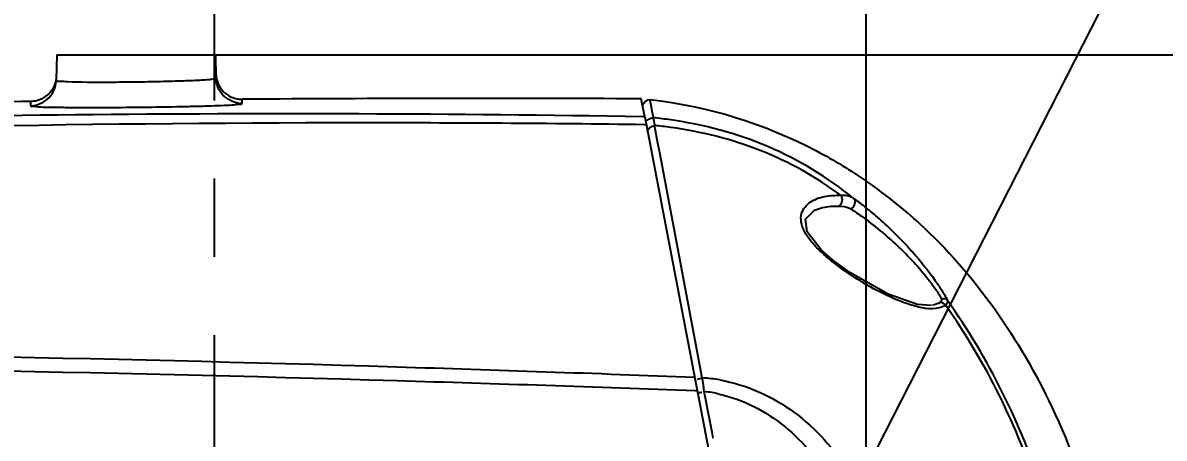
# Model space of a CAD drawing. Header units: millimetres. Extents: x 4086 to 8300, y 123 to 1549.
# Drawn here: x 6976.59 to 6998.48, y 847.76 to 855.72 of the extents above; entities that cross this region are included whole.
import ezdxf
from ezdxf import colors
from ezdxf.entities.mleader import LeaderData, LeaderLine
from ezdxf.math import Vec2, Vec3

# ---------------------------------------------------------------- set-up
doc = ezdxf.new("R2010")
doc.units = ezdxf.units.MM
doc.linetypes.add('CENTER', pattern=[0.6, 0.375, -0.075, 0.075, -0.075])
for name, color, linetype in [('中心线', 7, 'Continuous'), ('外形图', 7, 'Continuous'), ('多重引线', 7, 'Continuous'), ('尺寸标注', 7, 'Continuous')]:
    doc.layers.add(name, color=color, linetype=linetype)
doc.styles.add('思源黑', font='SourceHanSansCN-Normal.ttf')
doc.dimstyles.new('尺寸标注_1_4比例', dxfattribs={"dimtxt": 7, "dimasz": 6, "dimexe": 2, "dimexo": 1.5, "dimgap": 1, "dimtad": 1, "dimdec": 1, "dimlfac": 4, "dimdsep": 46, "dimtxsty": '思源黑', "dimcen": 0.09, "dimadec": 0, "dimazin": 0, "dimtp": 0.01, "dimtm": 0.01, "dimtfac": 1, "dimtdec": 1, "dimtofl": 0, "dimtmove": 0, "dimatfit": 3, "dimfxl": 1, "dimtolj": 1, "dimarcsym": 0})

# ---------------------------------------------------------------- blocks, each defined once
blk = doc.blocks.new('*D962')
at = {"layer": 'Defpoints', "color": 0}
for p in [(6980.264, 879.243), (6980.264, 858.753), (6992.764, 689.237)]:
    blk.add_point(p, dxfattribs=at)
at = {"layer": '尺寸标注', "color": 0, "lineweight": -2}
for p, q in [((6980.264, 860.253), (6980.264, 881.243)), ((6992.764, 690.737), (6992.764, 881.243)), ((6974.264, 879.243), (6968.264, 879.243)), ((6998.764, 879.243), (7004.764, 879.243))]:
    blk.add_line(p, q, dxfattribs=at)
at = {"layer": '尺寸标注', "color": 0}
for points in [[(6974.264, 878.243), (6974.264, 880.243), (6980.264, 879.243)], [(6998.764, 880.243), (6998.764, 878.243), (6992.764, 879.243)]]:
    blk.add_solid(points, dxfattribs=at)
at = {"layer": '尺寸标注', "color": 0, "insert": (6986.59, 883.867), "char_height": 7, "attachment_point": 5, "style": '思源黑'}
blk.add_mtext('\\A1;50', dxfattribs=at)
blk = doc.blocks.new('*D970')
at = {"layer": 'Defpoints', "color": 0}
for p in [(6987.256, 836.37), (7030.851, 836.37), (6980.264, 830.237)]:
    blk.add_point(p, dxfattribs=at)
at = {"layer": '尺寸标注', "color": 0, "lineweight": -2}
for p, q in [((7030.851, 842.37), (7030.851, 848.37)), ((6988.756, 836.37), (7032.851, 836.37)), ((6981.764, 830.237), (7032.851, 830.237)), ((7030.851, 824.237), (7030.851, 797.274))]:
    blk.add_line(p, q, dxfattribs=at)
at = {"layer": '尺寸标注', "color": 0}
for points in [[(7029.851, 842.37), (7031.851, 842.37), (7030.851, 836.37)], [(7031.851, 824.237), (7029.851, 824.237), (7030.851, 830.237)]]:
    blk.add_solid(points, dxfattribs=at)
at = {"layer": '尺寸标注', "color": 0, "insert": (7026.227, 806.991), "char_height": 7, "attachment_point": 5, "rotation": 90, "style": '思源黑'}
blk.add_mtext('\\A1;24.5', dxfattribs=at)
blk = doc.blocks.new('*D973')
at = {"layer": 'Defpoints', "color": 0}
for p in [(6978.764, 855.112), (7014.387, 632.737), (7073.522, 632.737)]:
    blk.add_point(p, dxfattribs=at)
at = {"layer": '尺寸标注', "color": 0, "lineweight": -2}
for p, q in [((6980.264, 855.112), (7075.522, 855.112)), ((7073.522, 849.112), (7073.522, 638.737)), ((7015.887, 632.737), (7075.522, 632.737))]:
    blk.add_line(p, q, dxfattribs=at)
at = {"layer": '尺寸标注', "color": 0}
for points in [[(7074.522, 849.112), (7072.522, 849.112), (7073.522, 855.112)], [(7072.522, 638.737), (7074.522, 638.737), (7073.522, 632.737)]]:
    blk.add_solid(points, dxfattribs=at)
at = {"layer": '尺寸标注', "color": 0, "insert": (7068.898, 743.924), "char_height": 7, "attachment_point": 5, "rotation": 90, "style": '思源黑'}
blk.add_mtext('\\A1;889.5', dxfattribs=at)

msp = doc.modelspace()

# ---------------------------------------------------------------- linework, layer by layer
at = {"layer": '中心线', "linetype": 'CENTER', "ltscale": 20}
msp.add_line((6980.264, 830.2368), (6980.264, 858.7535), dxfattribs=at)
at = {"layer": '外形图'}
for p, q in [((6977.2444, 855.1118), (6977.2315, 854.6181)), ((6977.2444, 855.1118), (6980.2837, 855.1118)), ((6980.2837, 855.1118), (6980.2955, 854.6604)), ((6976.7409, 854.2145), (6976.739, 854.1314)), ((6988.5176, 853.9206), (6988.4512, 854.2666)), ((6988.6198, 854.2446), (6988.6188, 854.2502)), ((6988.6292, 854.1951), (6988.6198, 854.2446)), ((6988.6396, 854.1402), (6988.6292, 854.1951)), ((6988.6689, 853.9885), (6988.6396, 854.1402)), ((6988.5176, 853.9206), (6988.48, 853.9212)), ((6988.5176, 853.9206), (6991.1288, 840.3228)), ((6988.6767, 853.9481), (6988.6689, 853.9885)), ((6988.6852, 853.9041), (6988.6767, 853.9481)), ((6988.6856, 853.9005), (6988.6852, 853.9041)), ((6988.5467, 853.7691), (6988.5158, 853.7695)), ((6988.7235, 853.6612), (6988.7058, 853.7549)), ((6988.7574, 853.482), (6988.7235, 853.6612)), ((6988.8114, 853.1967), (6988.7574, 853.482)), ((6989.5448, 849.3265), (6988.8114, 853.1967)), ((6992.5247, 852.3565), (6992.5398, 852.3459)), ((6992.1213, 851.1796), (6991.9075, 851.3666)), ((6992.4537, 850.9367), (6992.1214, 851.1796)), ((6989.6154, 848.9525), (6989.5448, 849.3265)), ((6989.6218, 848.9183), (6989.6154, 848.9525)), ((6989.6292, 848.8685), (6989.6218, 848.9183)), ((6989.6368, 848.8171), (6989.6292, 848.8685)), ((6989.526, 848.6695), (6989.4866, 848.671)), ((6989.6963, 848.4675), (6989.6601, 848.6562)), ((6989.7294, 848.2958), (6989.6963, 848.4675)), ((6989.7593, 848.1405), (6989.7294, 848.2958)), ((6989.8105, 847.8751), (6989.7593, 848.1405)), ((6989.832, 847.7632), (6989.8105, 847.8751))]:
    msp.add_line(p, q, dxfattribs=at)
for points in [[(6991.9075, 851.3666), (6991.6324, 851.7173), (6991.5993, 851.9615), (6991.7704, 852.1318), (6991.9244, 852.1838)], [(6994.0177, 850.3069), (6993.7502, 850.3251), (6993.1848, 850.5223), (6992.4537, 850.9367)]]:
    msp.add_lwpolyline(points, dxfattribs=at)
for centre, radius, start, end in [((6983.057, 402.0009), 452.2577, 90.800194, 91.5346), ((6985.4566, 182.9531), 671.3201, 89.7444162, 90.3977203), ((6969.92, 853.9777), 10.8802, 1.03153, 1.47107), ((6981.6872, 448.7417), 405.2364, 89.039535, 92.115319), ((6987.7581, 845.2905), 8.6633, 81.64004, 83.8567), ((7019.3938, 858.1274), 30.998, 187.92567, 188.10891), ((6987.8124, 845.1289), 8.6722, 82.02762, 84.08694), ((6987.2571, 844.7254), 9.6836, 46.87725, 55.22346), ((6992.3014, 851.7578), 0.6574, 88.11734, 91.67311), ((6990.0159, 848.7587), 4.3861, 52.79965, 54.87078), ((6992.2932, 851.8672), 0.3354, 58.38641, 63.54033), ((6989.4992, 848.0707), 5.2466, 52.07082, 52.84736), ((6989.0445, 847.4923), 5.9823, 49.68492, 52.04136), ((6989.0881, 846.9476), 6.2103, 48.85428, 53.21036), ((6988.414, 846.7489), 6.9571, 46.53311, 49.68625), ((6988.1131, 846.4255), 7.3988, 42.65887, 46.56486), ((6988.8959, 846.7177), 6.5099, 45.428, 48.91179), ((6989.0451, 846.8698), 6.2968, 43.77631, 45.42357), ((6989.3819, 845.5159), 3.4108, 80.27271, 85.96612), ((6951.9813, 843.2879), 38.0593, 8.10867, 8.35335), ((6989.3236, 845.7721), 2.9037, 80.46188, 83.34495), ((6989.333, 845.8294), 2.8456, 77.55539, 80.45874)]:
    msp.add_arc(centre, radius, start, end, dxfattribs=at)
for points in [[(6980.2933, 854.7441), (6980.296, 854.6399), (6980.3347, 854.532), (6980.3988, 854.4497)], [(6977.2336, 854.7015), (6977.2309, 854.5981), (6977.1929, 854.491), (6977.1297, 854.4091)], [(6977.1663, 854.3841), (6977.2063, 854.4544), (6977.2293, 854.5371), (6977.2315, 854.6181)], [(6980.3506, 854.445), (6980.3167, 854.5109), (6980.2974, 854.5863), (6980.2955, 854.6604)], [(6976.739, 854.1314), (6976.9044, 854.1338), (6977.0844, 854.2402), (6977.1663, 854.3841)], [(6977.1297, 854.4091), (6977.0865, 854.3531), (6977.03, 854.3055), (6976.9676, 854.2725)], [(6980.7985, 854.1736), (6980.6239, 854.1725), (6980.4303, 854.2897), (6980.3506, 854.445)], [(6980.3988, 854.4497), (6980.4428, 854.3932), (6980.5007, 854.3452), (6980.5645, 854.3124)], [(6980.5645, 854.3124), (6980.6352, 854.276), (6980.7171, 854.2566), (6980.7966, 854.2572)], [(6976.9676, 854.2725), (6976.8987, 854.236), (6976.8189, 854.2157), (6976.7409, 854.2146)], [(6988.4817, 854.1435), (6988.4897, 854.2009), (6988.5612, 854.2565), (6988.6188, 854.2502)], [(6988.5673, 853.8482), (6988.591, 853.8847), (6988.642, 853.9087), (6988.6852, 853.9041)], [(6988.5732, 853.6313), (6988.5618, 853.6906), (6988.6453, 853.7546), (6988.7058, 853.7549)], [(6992.2822, 852.4149), (6992.3188, 852.3561), (6992.3041, 852.2418), (6992.242, 852.2111)], [(6992.5247, 852.3565), (6992.4666, 852.3956), (6992.3929, 852.4124), (6992.323, 852.4148)], [(6992.5247, 852.3565), (6992.5775, 852.3099), (6992.5329, 852.1822), (6992.469, 852.1528)], [(6991.9313, 852.1853), (6992.033, 852.2067), (6992.1381, 852.2139), (6992.242, 852.2111)], [(6992.242, 852.2111), (6992.3105, 852.2093), (6992.3814, 852.1979), (6992.4426, 852.1674)], [(6991.6898, 851.558), (6991.644, 851.6167), (6991.6021, 851.6795), (6991.57, 851.7468)], [(6991.905, 851.3272), (6991.8281, 851.3989), (6991.7545, 851.475), (6991.6898, 851.558)], [(6992.1025, 851.1576), (6992.0347, 851.2118), (6991.9685, 851.268), (6991.905, 851.3272)], [(6992.5539, 850.837), (6992.3983, 850.9362), (6992.2467, 851.0423), (6992.1025, 851.1576)], [(6994.1784, 850.362), (6994.1355, 850.3343), (6994.0847, 850.3183), (6994.0343, 850.3095)], [(6994.2877, 850.3087), (6994.2649, 850.3394), (6994.2158, 850.3742), (6994.1827, 850.355)], [(6994.3245, 850.398), (6994.3019, 850.4267), (6994.2447, 850.4499), (6994.2184, 850.4247)], [(6994.2877, 850.3087), (6994.3144, 850.3268), (6994.3368, 850.3682), (6994.3246, 850.398)]]:
    msp.add_open_spline(points, degree=3, dxfattribs=at)
for points, knots in [([(6977.2315, 854.6181), (6977.231, 854.599), (6977.3495, 854.6169), (6977.397, 854.5983), (6977.4519, 854.5963)], [0, 0, 0, 0, 0.2579945, 1, 1, 1, 1]), ([(6977.4519, 854.5963), (6977.7006, 854.5871), (6978.1111, 854.5864), (6978.6855, 854.59), (6979.1614, 854.5978), (6979.5941, 854.6096), (6979.911, 854.621), (6980.1039, 854.6341), (6980.2081, 854.6399), (6980.255, 854.6513), (6980.2957, 854.6531), (6980.2955, 854.6604)], [0, 0, 0, 0, 0.2622363, 0.43233, 0.605393, 0.7633233, 0.8896326, 0.9366547, 0.9711953, 0.9923963, 1, 1, 1, 1]), ([(6976.739, 854.1314), (6976.7387, 854.1181), (6976.8203, 854.1289), (6976.9061, 854.1067), (6977.1068, 854.11), (6977.3494, 854.1023), (6977.6555, 854.1013), (6978.1333, 854.1), (6978.7689, 854.1042), (6979.4045, 854.1127), (6979.8821, 854.1237), (6980.188, 854.131), (6980.4307, 854.1438), (6980.631, 854.145), (6980.7175, 854.169), (6980.7986, 854.1602), (6980.7985, 854.1736)], [0, 0, 0, 0, 0.0098073, 0.038222, 0.0843694, 0.146487, 0.222207, 0.3086159, 0.4999193, 0.6912076, 0.7776012, 0.8533108, 0.915451, 0.9616343, 0.9901006, 1, 1, 1, 1]), ([(6988.6188, 854.2502), (6989.7272, 854.1315), (6991.1971, 853.6715), (6992.4709, 852.8939), (6992.7804, 852.6793)], [0, 0, 0, 0, 0.7474562, 1, 1, 1, 1]), ([(6988.6919, 853.8531), (6988.6905, 853.8632), (6988.6884, 853.879), (6988.6863, 853.8948), (6988.6856, 853.9005)], [0, 0, 0, 0, 0.6367961, 1, 1, 1, 1]), ([(6992.5247, 852.3565), (6992.0255, 852.7602), (6990.9122, 853.4404), (6989.6532, 853.7684), (6989.0177, 853.8618)], [0, 0, 0, 0, 0.4998957, 1, 1, 1, 1]), ([(6988.5158, 853.7695), (6986.6912, 853.7939), (6979.4108, 853.8388), (6972.1299, 853.6919), (6966.6779, 853.4943)], [0, 0, 0, 0, 0.2506432, 1, 1, 1, 1]), ([(6992.2822, 852.4149), (6991.807, 852.766), (6990.7618, 853.3527), (6989.6006, 853.6353), (6989.0151, 853.7173)], [0, 0, 0, 0, 0.4998476, 1, 1, 1, 1]), ([(6991.57, 851.7468), (6991.5233, 851.8447), (6991.4749, 852.0665), (6991.6872, 852.3127), (6991.9709, 852.4093), (6992.1761, 852.4207), (6992.2822, 852.4149)], [0, 0, 0, 0, 0.269319, 0.4950883, 0.7361972, 1, 1, 1, 1]), ([(6992.469, 852.1528), (6992.4946, 852.137), (6992.61, 852.0637), (6992.7218, 851.9848), (6992.8073, 851.921)], [0, 0, 0, 0, 0.2197698, 1, 1, 1, 1]), ([(6993.8764, 851.7933), (6994.9401, 850.7978), (6996.7624, 848.0825), (6997.528, 844.9533), (6997.7599, 843.2518)], [0, 0, 0, 0, 0.4589975, 1, 1, 1, 1]), ([(6993.5542, 851.4392), (6993.6095, 851.3791), (6993.8138, 851.1496), (6994.0043, 850.9073), (6994.1315, 850.7209)], [0, 0, 0, 0, 0.2655143, 1, 1, 1, 1]), ([(6993.5917, 851.2262), (6993.6324, 851.1837), (6993.783, 851.0219), (6993.925, 850.852), (6994.0214, 850.7217)], [0, 0, 0, 0, 0.2664295, 1, 1, 1, 1]), ([(6993.6411, 850.3107), (6993.5537, 850.3365), (6993.1736, 850.4732), (6992.8173, 850.6691), (6992.5539, 850.837)], [0, 0, 0, 0, 0.2257436, 1, 1, 1, 1]), ([(6994.0214, 850.7217), (6994.0419, 850.694), (6994.1074, 850.6024), (6994.1699, 850.5077), (6994.2044, 850.4374)], [0, 0, 0, 0, 0.3053343, 1, 1, 1, 1]), ([(6994.1315, 850.7209), (6994.1531, 850.6893), (6994.2222, 850.5847), (6994.2879, 850.4772), (6994.3245, 850.3981)], [0, 0, 0, 0, 0.3050127, 1, 1, 1, 1]), ([(6994.2044, 850.4374), (6994.2105, 850.4251), (6994.2163, 850.3922), (6994.1914, 850.3704), (6994.1784, 850.362)], [0, 0, 0, 0, 0.470893, 1, 1, 1, 1]), ([(6997.0302, 842.7574), (6996.8573, 844.1099), (6996.33, 846.7986), (6995.118, 849.2938), (6994.3245, 850.3981)], [0, 0, 0, 0, 0.5006842, 1, 1, 1, 1]), ([(6994.2877, 850.3087), (6994.2514, 850.2834), (6994.039, 850.2054), (6993.8095, 850.261), (6993.6411, 850.3107)], [0, 0, 0, 0, 0.2015764, 1, 1, 1, 1]), ([(6996.9634, 842.7622), (6996.7841, 844.0969), (6996.2535, 846.7478), (6995.0695, 849.2174), (6994.2877, 850.3087)], [0, 0, 0, 0, 0.5007847, 1, 1, 1, 1]), ([(6989.4767, 848.9261), (6987.5723, 848.9995), (6979.9762, 849.2606), (6972.3745, 849.4164), (6966.6797, 849.38)], [0, 0, 0, 0, 0.2507454, 1, 1, 1, 1]), ([(6989.4866, 848.671), (6987.5804, 848.7403), (6979.9771, 848.9939), (6972.3696, 849.1372), (6966.6696, 849.1493)], [0, 0, 0, 0, 0.2507344, 1, 1, 1, 1]), ([(6989.5324, 848.8906), (6989.5458, 848.8977), (6989.5752, 848.9091), (6989.6058, 848.9161), (6989.6218, 848.9183)], [0, 0, 0, 0, 0.4834021, 1, 1, 1, 1]), ([(6989.9582, 848.8777), (6990.4673, 848.7902), (6991.4552, 848.3476), (6992.1503, 847.5513), (6992.4432, 847.1227)], [0, 0, 0, 0, 0.4987823, 1, 1, 1, 1]), ([(6989.5349, 848.6229), (6989.5339, 848.6283), (6989.5747, 848.6362), (6989.5928, 848.6409), (6989.6149, 848.6437)], [0, 0, 0, 0, 0.2001081, 1, 1, 1, 1]), ([(6989.9463, 848.6081), (6990.4027, 848.5074), (6991.2721, 848.0548), (6991.869, 847.3128), (6992.1267, 846.9199)], [0, 0, 0, 0, 0.4986881, 1, 1, 1, 1])]:
    msp.add_open_spline(points, degree=3, knots=knots, dxfattribs=at)

# ---------------------------------------------------------------- dimensions: what is measured, and where the dimension line sits
at = {"layer": '尺寸标注'}
dim = msp.add_linear_dim(base=(6980.264, 879.2431), p1=(6992.764, 689.2368), p2=(6980.264, 858.7535), dimstyle='尺寸标注_1_4比例', dxfattribs=at)
dim.commit()
dim.dimension.update_dxf_attribs({"geometry": '*D962', "text_midpoint": (6986.5899, 879.2431), "dimtype": 160})
dim = msp.add_linear_dim(base=(7073.5221, 632.7368), p1=(6978.764, 855.1118), p2=(7014.3874, 632.7368), angle=90, dimstyle='尺寸标注_1_4比例', dxfattribs=at)
dim.commit()
dim.dimension.update_dxf_attribs({"geometry": '*D973', "text_midpoint": (7068.8978, 743.9243)})
dim = msp.add_linear_dim(base=(7030.8513, 836.3696), p1=(6980.264, 830.2368), p2=(6987.2561, 836.3696), angle=90, dimstyle='尺寸标注_1_4比例', dxfattribs=at)
dim.commit()
dim.dimension.update_dxf_attribs({"geometry": '*D970', "text_midpoint": (7030.8513, 806.991), "dimtype": 160})

# ---------------------------------------------------------------- leaders
at = {"layer": '多重引线'}
ml = msp.add_multileader_mtext('Standard', dxfattribs=at)
ml.set_content('4×M3{\\A1;\\C256; \\fSource Han Sans CN Normal|b0|i0|c0|p34;\\C7;depth }6', style='思源黑')
ml.set_leader_properties()
ml.build(insert=Vec2(0, 0))
ml.multileader.update_dxf_attribs({"text_left_attachment_type": 5, "text_right_attachment_type": 5, "dogleg_length": 10, "arrow_head_size": 7.5})
ctx = ml.context
ctx.base_point, ctx.char_height, ctx.arrow_head_size, ctx.landing_gap_size, ctx.plane_origin = Vec3(7015.7054, 872.512), 7, 7.5, 2.5, Vec3(7408.0011, 844.9023)
ctx.left_attachment, ctx.right_attachment, ctx.text_align_type = 5, 5, 1
notes = []
notes.append((ctx, [(0, (1, 1, 0), (7005.7054, 872.512), (1, 0), 10, [(0, [(6987.2561, 836.3696)], 0, [])])]))
ctx.mtext.insert, ctx.mtext.alignment, ctx.mtext.flow_direction = Vec3(7049.6863, 882.3426), 2, 5
for ctx, leaders in notes:
    for number, flags, end, landing, length, lines in leaders:
        leader = LeaderData()
        leader.index, (leader.has_last_leader_line, leader.has_dogleg_vector, leader.attachment_direction) = number, flags
        leader.last_leader_point, leader.dogleg_vector, leader.dogleg_length = Vec3(end), Vec3(landing), length
        for number, points, colour, breaks in lines:
            line = LeaderLine()
            line.index, line.vertices, line.color, line.breaks = number, Vec3.list(points), colors.encode_raw_color(colour), breaks
            leader.lines.append(line)
        ctx.leaders.append(leader)

doc.saveas('drawing.dxf')
